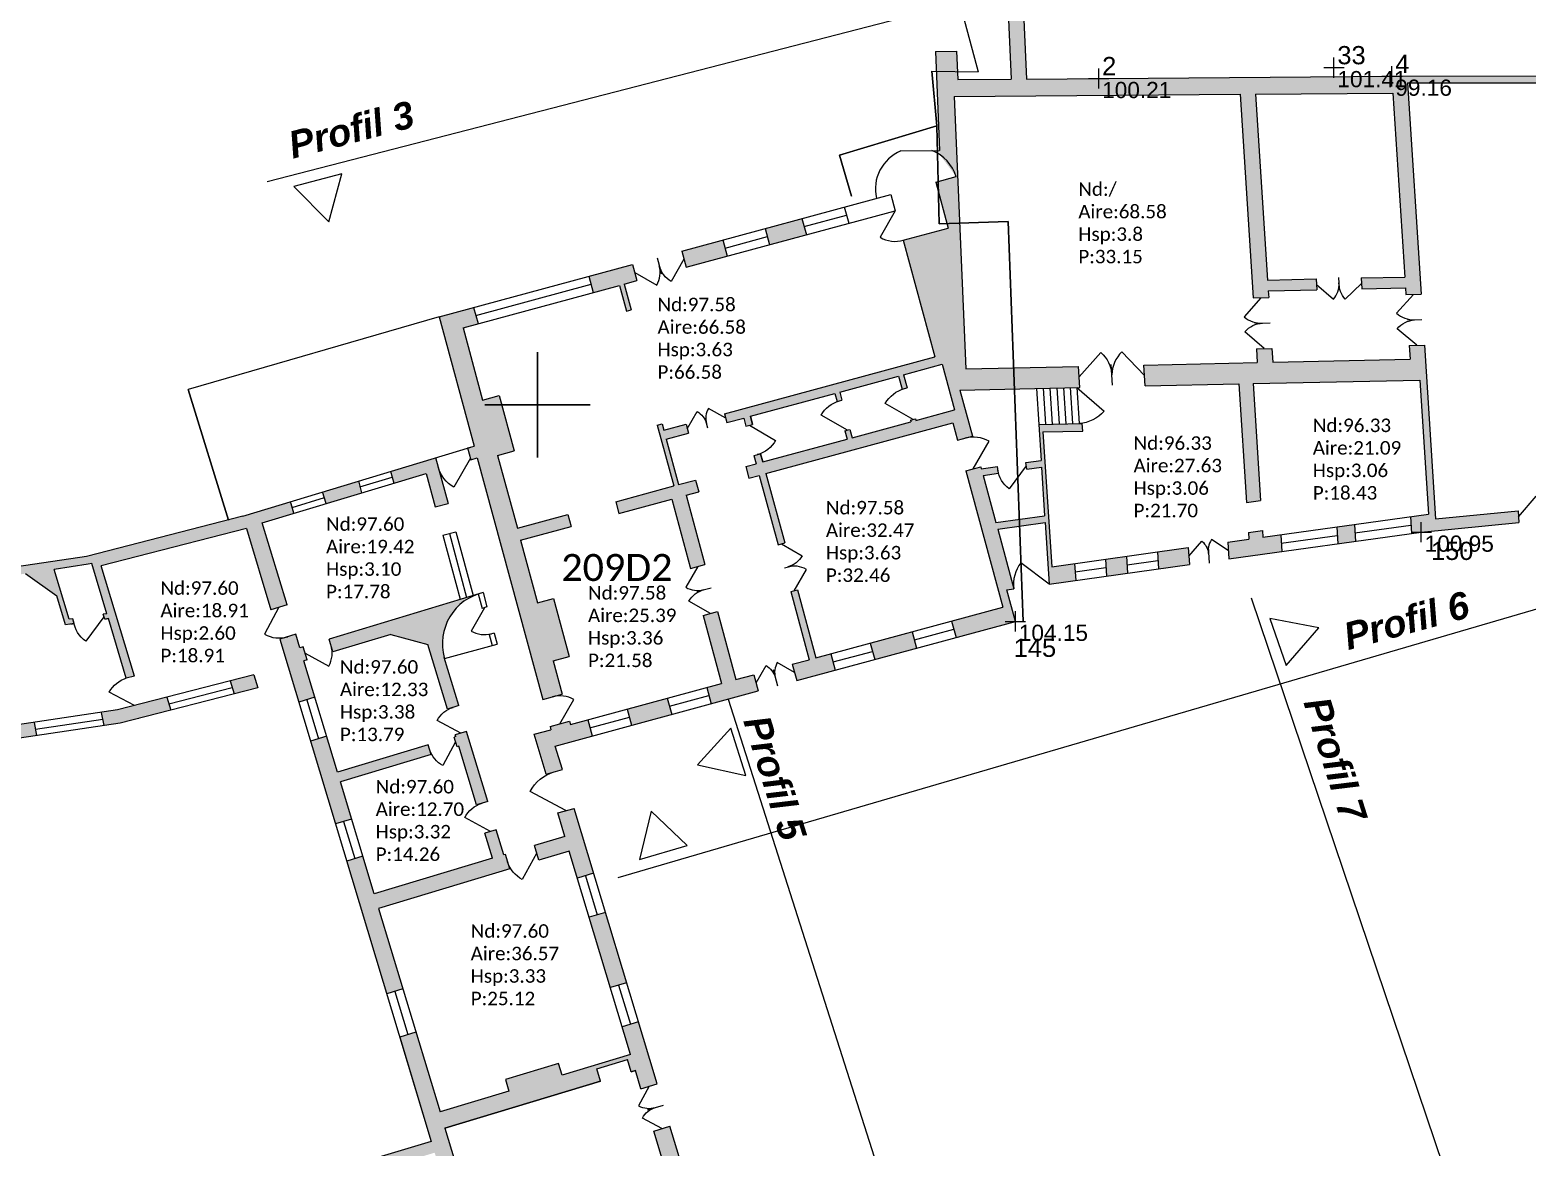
# Model space of a CAD drawing. Header units: metres. Extents: x 113120 to 240396, y 120329 to 242116.
# Drawn here: x 116984.96 to 117029.32, y 121040.5 to 121073.61 of the extents above; entities that cross this region are included whole.
import ezdxf
from ezdxf.enums import TextEntityAlignment as Align

# ---------------------------------------------------------------- set-up
doc = ezdxf.new("R2010")
doc.units = ezdxf.units.M
doc.header["$LTSCALE"] = 3
doc.header["$PDMODE"] = 2
doc.header["$PDSIZE"] = 0.3
doc.layers.get('0').update_dxf_attribs({"lineweight": 0})
for name, color, linetype, lineweight in [('Batiment', 4, 'Continuous', 0), ('Bpn_CaPa', 78, 'Continuous', 0), ('Bpt_CaNu', 7, 'Continuous', 0), ('Coupe profil', 10, 'Continuous', 0), ('Hachure batiment', 11, 'Continuous', 0), ('Légende', 255, 'Continuous', 0), ('TopoAlt', 30, 'Continuous', 0), ('TOPOJIS', 5, 'Continuous', 0), ('TopoMat', 5, 'Continuous', 0)]:
    doc.layers.add(name, color=color, linetype=linetype, lineweight=lineweight)
doc.layers.add('Carroyage(1)_Croix', color=7, linetype='Continuous')
doc.styles.add('Legend', font='')
doc.styles.get("Standard").update_dxf_attribs({"font": 'arial.ttf'})
doc.styles.get('Legend').set_extended_font_data('Calibri')

# ---------------------------------------------------------------- blocks, each defined once
blk = doc.blocks.new('TCPOINT')
at = {"color": 0}
blk.add_point((0, 0), dxfattribs=at)
at = {"layer": 'TopoAlt'}
blk.add_attdef('ALT', text='', height=0.3, dxfattribs=at).set_placement((0.1, -0.1), align=Align.TOP_LEFT)
at = {"layer": 'TopoMat'}
blk.add_attdef('MAT', (0.1, 0.1), '', height=0.3, dxfattribs=at)

msp = doc.modelspace()

# ---------------------------------------------------------------- hatches: boundary and pattern name
at = {"layer": 'Hachure batiment'}
h = msp.add_hatch(color=256, dxfattribs=at)
h.dxf.hatch_style = 1
h.paths.add_polyline_path([(117042.604, 121038.049), (117043.179, 121038.219), (117043.23, 121038.048), (117049.946, 121040.004), (117048.83, 121043.877), (117042.097, 121041.893), (117042.261, 121041.336), (117041.685, 121041.167), (117041, 121043.492), (117041.575, 121043.661), (117041.957, 121042.368), (117048.693, 121044.353), (117047.833, 121047.337), (117040.654, 121046.788), (117040.937, 121045.829), (117040.361, 121045.66), (117040.042, 121046.742), (117033.042, 121046.07), (117033.09, 121045.461), (117032.283, 121045.384), (117032.235, 121045.992), (117032.163, 121046.91), (117032.462, 121046.934), (117032.509, 121046.34), (117040.012, 121047.06), (117050.489, 121047.861), (117050.111, 121051.793), (117032.188, 121050.424), (117032.26, 121049.506), (117031.966, 121049.483), (117031.616, 121053.901), (117032.37, 121053.974), (117032.21, 121056.008), (117031.455, 121055.935), (117031.196, 121059.215), (117030.688, 121059.165), (117030.647, 121059.684), (117031.155, 121059.733), (117031.095, 121060.49), (117034.752, 121060.646), (117034.829, 121059.672), (117033.36, 121059.6), (117033.967, 121051.877), (117049.954, 121053.098), (117049.428, 121060.389), (117045.692, 121060.206), (117045.627, 121061.109), (117049.288, 121061.265), (117049.07, 121063.304), (117046.573, 121063.172), (117045.858, 121073.046), (117033.185, 121072.054), (117025.783, 121072.042), (117026.187, 121065.778), (117025.737, 121065.768), (117025.724, 121065.968), (117024.433, 121065.94), (117024.412, 121066.261), (117025.703, 121066.289), (117025.352, 121071.741), (117021.279, 121071.709), (117021.634, 121066.2), (117023.071, 121066.232), (117023.092, 121065.911), (117021.655, 121065.88), (117021.668, 121065.68), (117021.208, 121065.67), (117020.819, 121071.705), (117012.349, 121071.638), (117012.699, 121063.564), (117016.037, 121063.637), (117016.077, 121063.018), (117012.52, 121062.94), (117012.891, 121061.572), (117012.447, 121061.451), (117012.309, 121061.963), (117006.772, 121060.463), (117007.329, 121058.407), (117007.132, 121058.354), (117006.575, 121060.41), (117006.266, 121060.326), (117006.172, 121060.674), (117006.481, 121060.757), (117006.416, 121060.999), (117006.612, 121061.052), (117006.678, 121060.811), (117009.177, 121061.488), (117009.112, 121061.729), (117009.268, 121061.729), (117009.322, 121061.527), (117011.069, 121062), (117011.056, 121062.049), (117011.201, 121062.088), (117011.214, 121062.039), (117012.363, 121062.351), (117011.997, 121063.702), (117010.848, 121063.391), (117010.953, 121063.005), (117010.808, 121062.965), (117010.703, 121063.352), (117008.956, 121062.878), (117009.022, 121062.637), (117008.877, 121062.598), (117008.811, 121062.839), (117006.312, 121062.162), (117006.377, 121061.921), (117006.18, 121061.867), (117006.115, 121062.109), (117005.613, 121061.973), (117005.542, 121062.233), (117011.778, 121063.922), (117010.842, 121067.378), (117012.174, 121067.739), (117011.805, 121069.1), (117012.41, 121069.264), (117011.924, 121069.913), (117011.791, 121072.974), (117012.421, 121072.979), (117012.458, 121072.139), (117014.039, 121072.152), (117013.872, 121075.988), (117014.322, 121076.007), (117014.489, 121072.155), (117018.573, 121072.188), (117025.32, 121072.241), (117033.17, 121072.253), (117046.034, 121073.26), (117046.734, 121063.599), (117049.213, 121063.73), (117049.492, 121061.121), (117050.573, 121061.221), (117050.572, 121060.481), (117049.748, 121060.405), (117050.29, 121052.878), (117051.235, 121052.946), (117051.318, 121052.224), (117050.406, 121052.07), (117050.839, 121047.566), (117048.332, 121047.375), (117048.593, 121046.488), (117048.41, 121046.425), (117049.02, 121044.45), (117049.171, 121044.494), (117050.554, 121039.694), (117050.467, 121039.656), (117050.529, 121039.445), (117050.243, 121039.362), (117050.182, 121039.573), (117043.269, 121037.56), (117044.613, 121033.062), (117044.133, 121032.922)])
h = msp.add_hatch(color=256, dxfattribs=at)
h.dxf.hatch_style = 1
h.paths.add_polyline_path([(117007.838, 121068.025), (117006.747, 121067.729), (117006.878, 121067.247), (117007.969, 121067.542)])
h = msp.add_hatch(color=256, dxfattribs=at)
h.dxf.hatch_style = 1
h.paths.add_polyline_path([(117005.492, 121067.39), (117004.276, 121067.06), (117004.407, 121066.578), (117005.623, 121066.907)])
h = msp.add_hatch(color=256, dxfattribs=at)
h.dxf.hatch_style = 1
h.paths.add_polyline_path([(117002.819, 121066.665), (117001.525, 121066.315), (117001.656, 121065.832), (117002.428, 121066.041), (117002.635, 121065.279), (117002.78, 121065.318), (117002.573, 121066.081), (117002.95, 121066.183)])
h = msp.add_hatch(color=256, dxfattribs=at)
h.dxf.hatch_style = 1
h.paths.add_polyline_path([(116999.5, 121058.493), (117000.996, 121058.899), (117000.902, 121059.246), (116999.406, 121058.841), (116998.82, 121061.003), (116999.313, 121061.136), (116998.868, 121062.777), (116998.376, 121062.644), (116997.795, 121064.786), (116998.239, 121064.907), (116998.109, 121065.389), (116997.085, 121065.112), (116998.124, 121061.28), (116997.932, 121061.222), (116998.028, 121060.868), (116998.219, 121060.926), (117000.158, 121053.771), (117000.737, 121053.928), (117000.47, 121054.912), (117000.943, 121055.04), (117000.478, 121056.759), (117000.005, 121056.63)])
h = msp.add_hatch(color=256, dxfattribs=at)
h.dxf.hatch_style = 1
h.paths.add_polyline_path([(117017.968, 121063.679), (117021.331, 121063.752), (117021.305, 121064.162), (117021.765, 121064.172), (117021.791, 121063.762), (117025.86, 121063.851), (117025.834, 121064.26), (117026.284, 121064.26), (117026.616, 121059.12), (117029.058, 121059.358), (117029.085, 121059.009), (117026.19, 121058.727), (117025.9, 121058.686), (117025.883, 121059.189), (117026.402, 121059.261), (117026.146, 121063.237), (117021.206, 121063.129), (117021.429, 121059.668), (117021.012, 121059.61), (117020.786, 121063.12), (117018.008, 121063.06)])
h = msp.add_hatch(color=256, dxfattribs=at)
h.dxf.hatch_style = 1
h.paths.add_polyline_path([(117004.686, 121060.271), (117004.184, 121060.135), (117003.818, 121061.486), (117004.474, 121061.664), (117004.404, 121061.925), (117003.747, 121061.747), (117003.695, 121061.94), (117003.55, 121061.901), (117004.039, 121060.096), (117002.321, 121059.63), (117002.415, 121059.283), (117003.979, 121059.706), (117004.536, 121057.651), (117004.96, 121057.766), (117004.403, 121059.822), (117004.78, 121059.924)])
h = msp.add_hatch(color=256, dxfattribs=at)
h.dxf.hatch_style = 1
h.paths.add_polyline_path([(117012.404, 121055.607), (117014.164, 121056.084), (117013.912, 121057.014), (117014.118, 121057.043), (117013.638, 121058.815), (117015.042, 121059.013), (117015.16, 121057.188), (117015.95, 121057.299), (117015.918, 121057.799), (117015.238, 121057.704), (117014.98, 121061.696), (117016.16, 121061.721), (117016.146, 121061.949), (117014.855, 121061.921), (117014.923, 121060.855), (117014.471, 121060.791), (117014.499, 121060.593), (117014.936, 121060.655), (117015.029, 121059.213), (117013.585, 121059.009), (117013.206, 121060.41), (117013.658, 121060.474), (117013.63, 121060.672), (117013.153, 121060.605), (117013.137, 121060.664), (117012.693, 121060.544), (117013.788, 121056.5), (117012.273, 121056.089)])
h = msp.add_hatch(color=256, dxfattribs=at)
h.dxf.hatch_style = 1
h.paths.add_polyline_path([(116996.984, 121060.935), (116995.652, 121060.531), (116995.747, 121060.18), (116996.705, 121060.469), (116996.974, 121059.477), (116997.351, 121059.579)])
h = msp.add_hatch(color=256, dxfattribs=at)
h.dxf.hatch_style = 1
h.paths.add_polyline_path([(116994.789, 121059.892), (116994.694, 121060.241), (116993.638, 121059.921), (116993.742, 121059.576)])
h = msp.add_hatch(color=256, dxfattribs=at)
h.dxf.hatch_style = 1
h.paths.add_polyline_path([(116984.83, 121057.499), (116985.759, 121056.839), (116986.019, 121055.977), (116986.27, 121056.015, -0.020641), (116986.256, 121056.088), (116986.234, 121056.161), (116986.125, 121056.145), (116985.679, 121057.625), (116986.685, 121057.775), (116986.792, 121057.803), (116987.241, 121056.311), (116987.133, 121056.295), (116987.177, 121056.15), (116987.285, 121056.166), (116987.818, 121054.401), (116988.06, 121054.464), (116987.075, 121057.727), (116991.375, 121058.836), (116992.101, 121056.428), (116992.58, 121056.573), (116991.846, 121059.004), (116992.785, 121059.287), (116992.681, 121059.631), (116991.274, 121059.205), (116986.637, 121058.009), (116978.959, 121056.865), (116979.002, 121056.631), (116979.051, 121056.638), (116979.694, 121053.165), (116979.911, 121053.197), (116979.261, 121056.669)])
h = msp.add_hatch(color=256, dxfattribs=at)
h.dxf.hatch_style = 1
h.paths.add_polyline_path([(117020.456, 121058.432), (117021.082, 121058.519), (117021.069, 121058.719), (117021.486, 121058.777), (117021.499, 121058.577), (117022.024, 121058.651), (117022.056, 121058.15), (117020.489, 121057.932)])
h = msp.add_hatch(color=256, dxfattribs=at)
h.dxf.hatch_style = 1
h.paths.add_polyline_path([(117024.241, 121058.455), (117023.715, 121058.381), (117023.683, 121058.882), (117024.209, 121058.955)])
h = msp.add_hatch(color=256, dxfattribs=at)
h.dxf.hatch_style = 1
h.paths.add_polyline_path([(117018.403, 121057.641), (117018.371, 121058.141), (117019.284, 121058.268), (117019.317, 121057.768)])
h = msp.add_hatch(color=256, dxfattribs=at)
h.dxf.hatch_style = 1
h.paths.add_polyline_path([(117017.489, 121057.513), (117016.864, 121057.426), (117016.831, 121057.926), (117017.457, 121058.014)])
h = msp.add_hatch(color=256, dxfattribs=at)
h.dxf.hatch_style = 1
h.paths.add_polyline_path([(116998.095, 121056.836), (116998.092, 121056.846), (116993.825, 121055.559), (116993.941, 121055.176), (116995.655, 121055.693), (116996.757, 121055.399), (116997.334, 121053.484), (116997.669, 121053.585), (116997.239, 121055.012, -0.368051)])
h = msp.add_hatch(color=256, dxfattribs=at)
h.dxf.hatch_style = 1
h.paths.add_polyline_path([(117007.509, 121056.964), (117007.705, 121057.017), (117008.252, 121055), (117008.696, 121055.12), (117008.826, 121054.638), (117007.684, 121054.328), (117007.553, 121054.811), (117008.055, 121054.947)])
h = msp.add_hatch(color=256, dxfattribs=at)
h.dxf.hatch_style = 1
h.paths.add_polyline_path([(117006.414, 121054.502), (117005.883, 121054.358), (117005.337, 121056.376), (117004.912, 121056.261), (117005.459, 121054.243), (117005.015, 121054.123), (117005.145, 121053.641), (117006.545, 121054.02)])
h = msp.add_hatch(color=256, dxfattribs=at)
h.dxf.hatch_style = 1
h.paths.add_polyline_path([(116993.079, 121054.916), (116993.175, 121054.945), (116993.06, 121055.328), (116992.964, 121055.299), (116992.843, 121055.701), (116992.364, 121055.557), (116992.927, 121053.69), (116993.406, 121053.835)])
h = msp.add_hatch(color=256, dxfattribs=at)
h.dxf.hatch_style = 1
h.paths.add_polyline_path([(117009.994, 121054.954), (117009.864, 121055.437), (117011.105, 121055.773), (117011.236, 121055.29)])
h = msp.add_hatch(color=256, dxfattribs=at)
h.dxf.hatch_style = 1
h.paths.add_polyline_path([(116991.597, 121054.498), (116990.899, 121054.318), (116991.015, 121053.935), (116991.713, 121054.115)], flags=17)
h = msp.add_hatch(color=256, dxfattribs=at)
h.dxf.hatch_style = 1
h.paths.add_polyline_path([(116989.019, 121053.833), (116987.561, 121053.457), (116987.084, 121053.386), (116987.157, 121052.992), (116987.64, 121053.064), (116989.135, 121053.45)])
h = msp.add_hatch(color=256, dxfattribs=at)
h.dxf.hatch_style = 1
h.paths.add_polyline_path([(117003.847, 121053.807), (117002.66, 121053.485), (117002.79, 121053.003), (117003.978, 121053.324)])
h = msp.add_hatch(color=256, dxfattribs=at)
h.dxf.hatch_style = 1
h.paths.add_polyline_path([(116985.168, 121052.696), (116985.094, 121053.09), (116982.823, 121052.751), (116982.897, 121052.358)])
h = msp.add_hatch(color=256, dxfattribs=at)
h.dxf.hatch_style = 1
h.paths.add_polyline_path([(116997.9, 121052.819), (116997.565, 121052.718), (116997.58, 121052.67), (116997.532, 121052.656), (116997.618, 121052.369), (116997.666, 121052.383), (116998.192, 121050.641), (116998.527, 121050.742)])
h = msp.add_hatch(color=256, dxfattribs=at)
h.dxf.hatch_style = 1
h.paths.add_polyline_path([(117000.738, 121051.688), (117000.255, 121051.557), (116999.899, 121052.737), (117000.401, 121052.873), (117000.375, 121052.97), (117000.954, 121053.127), (117000.98, 121053.03), (117001.492, 121053.169), (117001.622, 121052.686), (117000.526, 121052.389)])
h = msp.add_hatch(color=256, dxfattribs=at)
h.dxf.hatch_style = 1
h.paths.add_polyline_path([(116996.852, 121052.138), (116996.766, 121052.425), (116994.076, 121051.613), (116993.755, 121052.676), (116993.276, 121052.532), (116994.016, 121050.081), (116994.494, 121050.225), (116994.162, 121051.326)])
h = msp.add_hatch(color=256, dxfattribs=at)
h.dxf.hatch_style = 1
h.paths.add_polyline_path([(117000.602, 121050.408), (117000.813, 121049.708), (116999.913, 121049.436), (117000.043, 121049.005), (117000.943, 121049.277), (117001.185, 121048.473), (117001.664, 121048.617), (117001.084, 121050.539)])
h = msp.add_hatch(color=256, dxfattribs=at)
h.dxf.hatch_style = 1
h.paths.add_polyline_path([(116999.181, 121048.746), (116999.051, 121049.176), (116999.003, 121049.162), (116998.778, 121049.909), (116998.443, 121049.808), (116998.668, 121049.061), (116995.164, 121048.004), (116994.826, 121049.124), (116994.348, 121048.98), (116995.534, 121045.045), (116996.013, 121045.189), (116995.294, 121047.573)])
h = msp.add_hatch(color=256, dxfattribs=at)
h.dxf.hatch_style = 1
h.paths.add_polyline_path([(117002.013, 121047.459), (117002.643, 121045.371), (117002.164, 121045.227), (117001.535, 121047.314)])
h = msp.add_hatch(color=256, dxfattribs=at)
h.dxf.hatch_style = 1
h.paths.add_polyline_path([(116996.955, 121040.335), (116999.388, 121032.27), (116994.741, 121030.877), (116994.64, 121031.212), (116994.305, 121031.112), (116994.507, 121030.442), (116999.489, 121031.935), (117002.387, 121022.326), (117002.866, 121022.47), (117000.131, 121031.537), (117005.78, 121033.24), (117006.028, 121032.417), (117006.507, 121032.561), (117003.925, 121041.121), (117003.446, 121040.976), (117005.635, 121033.719), (116999.987, 121032.015), (116997.258, 121041.063), (117001.872, 121042.455), (117001.763, 121042.819), (117002.672, 121043.093), (117002.782, 121042.729), (117002.906, 121042.767), (117003.068, 121042.23), (117003.547, 121042.375), (117002.992, 121044.213), (117002.514, 121044.069), (117002.762, 121043.245), (117000.732, 121042.633), (117000.628, 121042.978), (116999.049, 121042.501), (116999.153, 121042.157), (116997.113, 121041.542), (116996.4, 121043.906), (116995.921, 121043.762), (116996.854, 121040.67), (116991.872, 121039.177), (116992.057, 121038.564), (116992.392, 121038.664), (116992.308, 121038.942)])

# ---------------------------------------------------------------- linework, layer by layer
at = {"layer": 'Batiment'}
for p, q in [((117013.872, 121075.988, -170.5), (117014.039, 121072.152, -17.52)), ((117014.322, 121076.007, -170.5), (117014.489, 121072.155, -16.886)), ((117011.791, 121072.974), (117012.421, 121072.979)), ((117011.791, 121072.974, -54.122), (117011.918, 121070.036, 63.003)), ((117012.421, 121072.979, -53.234), (117012.458, 121072.139, -19.748)), ((117012.458, 121072.139), (117014.039, 121072.152)), ((117014.489, 121072.155), (117025.32, 121072.241)), ((117025.32, 121072.241), (117033.17, 121072.253)), ((117025.783, 121072.042), (117033.17, 121072.053)), ((117025.783, 121072.042, 1.705), (117026.187, 121065.778, 48.491)), ((117012.349, 121071.638), (117020.819, 121071.705)), ((117012.349, 121071.638), (117012.699, 121063.564, 321.946)), ((117020.819, 121071.705, 1.829), (117021.208, 121065.67, 46.91)), ((117021.279, 121071.709), (117025.352, 121071.741)), ((117021.279, 121071.709, 2.022), (117021.634, 121066.2, 43.168)), ((117025.352, 121071.741, 3.733), (117025.703, 121066.289, 44.459)), ((117010.771, 121070.027), (117011.918, 121070.036)), ((117011.805, 121069.1), (117012.41, 121069.264)), ((117011.805, 121069.1), (117012.174, 121067.739)), ((117004.276, 121067.06), (117010.473, 121068.739)), ((117009.093, 121068.365), (117009.223, 121067.882)), ((117010.473, 121068.739), (117010.604, 121068.256)), ((117004.407, 121066.578), (117010.604, 121068.256)), ((117007.838, 121068.025), (117007.969, 121067.542)), ((117007.903, 121067.784), (117009.158, 121068.124)), ((117005.558, 121067.148), (117006.813, 121067.488)), ((117006.747, 121067.729), (117006.878, 121067.247)), ((117010.842, 121067.378), (117012.174, 121067.739)), ((117004.276, 121067.06), (117004.407, 121066.578)), ((117005.492, 121067.39), (117005.623, 121066.907)), ((117010.842, 121067.378), (117011.778, 121063.922)), ((116997.085, 121065.112), (117002.819, 121066.665)), ((117002.819, 121066.665), (117002.95, 121066.183)), ((117003.543, 121066.862), (117003.674, 121066.379)), ((117001.525, 121066.315), (117001.656, 121065.832)), ((117002.573, 121066.081), (117002.95, 121066.183)), ((117021.634, 121066.2, 102.035), (117023.071, 121066.232, 101.689)), ((117023.071, 121066.232, 43.624), (117023.092, 121065.911, 46.02)), ((117023.741, 121066.275, 43.624), (117023.761, 121065.954, 46.02)), ((117024.412, 121066.261, 101.365), (117025.703, 121066.289, 101.054)), ((117024.412, 121066.261, 44.05), (117024.433, 121065.94, 46.446)), ((116997.795, 121064.786), (117002.428, 121066.041)), ((116998.174, 121065.148), (117001.591, 121066.074)), ((117002.428, 121066.041), (117002.635, 121065.279)), ((117002.573, 121066.081), (117002.78, 121065.318)), ((117021.208, 121065.67, 102.141), (117021.668, 121065.68, 102.03)), ((117021.655, 121065.88, 102.032), (117023.092, 121065.911, 101.685)), ((117021.655, 121065.88, 45.564), (117021.668, 121065.68, 47.056)), ((117024.433, 121065.94, 101.362), (117025.724, 121065.968, 101.051)), ((117025.724, 121065.968, 46.856), (117025.737, 121065.768, 48.348)), ((117025.737, 121065.768, 101.049), (117026.187, 121065.778, 100.94)), ((116998.109, 121065.389), (116998.239, 121064.907)), ((117002.635, 121065.279), (117002.78, 121065.318)), ((116997.085, 121065.112), (116998.124, 121061.28)), ((116997.795, 121064.786), (116998.376, 121062.644)), ((117021.256, 121064.92, 102.133), (117021.716, 121064.93, 102.022)), ((117025.785, 121065.019, 101.041), (117026.203, 121065.028, 100.94)), ((117005.542, 121062.233), (117011.778, 121063.922)), ((117021.305, 121064.162, 102.125), (117021.765, 121064.172, 102.014)), ((117021.305, 121064.162, 58.176), (117021.331, 121063.752, 61.235)), ((117021.765, 121064.172, 58.322), (117021.791, 121063.762, 61.381)), ((117025.834, 121064.26, 101.033), (117026.284, 121064.27, 100.925)), ((117025.834, 121064.26, 59.613), (117025.86, 121063.851, 62.672)), ((117026.284, 121064.27, 59.756), (117026.616, 121059.12, 98.225)), ((117010.848, 121063.391), (117011.997, 121063.702)), ((117011.997, 121063.702), (117012.363, 121062.351)), ((117012.699, 121063.564, 104.202), (117016.037, 121063.637, 103.398)), ((117016.077, 121063.018, 105.076), (117016.037, 121063.637, 106.059)), ((117017.04, 121063.08, 105.076), (117017, 121063.699, 106.059)), ((117017.968, 121063.679, 102.932), (117021.331, 121063.752, 102.121)), ((117018.008, 121063.06, 104.946), (117017.968, 121063.679, 105.929)), ((117021.791, 121063.762, 102.01), (117025.86, 121063.851, 101.029)), ((117008.956, 121062.878), (117010.703, 121063.352)), ((117010.703, 121063.352), (117010.808, 121062.965)), ((117010.848, 121063.391), (117010.953, 121063.005)), ((117012.52, 121062.94, 104.249), (117016.077, 121063.018, 103.391)), ((117015.786, 121063.011, 96.026), (117015.855, 121061.943, 104.009)), ((117015.987, 121063.016, 96.09), (117016.055, 121061.947, 104.073)), ((117018.008, 121063.06, 102.926), (117020.786, 121063.12, 102.256)), ((117020.786, 121063.12, 65.675), (117021.012, 121059.61, 91.894)), ((117021.206, 121063.129, 102.155), (117026.146, 121063.237, 100.964)), ((117021.206, 121063.129, 65.808), (117021.429, 121059.668, 91.661)), ((117026.146, 121063.237, 67.376), (117026.402, 121059.261, 97.072)), ((116998.376, 121062.644), (116998.868, 121062.777)), ((116998.868, 121062.777), (116999.313, 121061.136)), ((117006.312, 121062.162), (117008.811, 121062.839)), ((117008.811, 121062.839), (117008.877, 121062.598)), ((117008.877, 121062.598), (117009.022, 121062.637)), ((117008.956, 121062.878), (117009.022, 121062.637)), ((117010.808, 121062.965), (117010.953, 121063.005)), ((117012.52, 121062.94), (117012.891, 121061.572)), ((117014.786, 121062.99, 95.709), (117014.855, 121061.921, 103.692)), ((117014.986, 121062.994, 95.772), (117015.055, 121061.925, 103.755)), ((117015.186, 121062.998, 95.836), (117015.255, 121061.93, 103.819)), ((117015.386, 121063.003, 95.899), (117015.455, 121061.934, 103.882)), ((117015.586, 121063.007, 95.963), (117015.655, 121061.938, 103.946)), ((117005.542, 121062.233), (117005.613, 121061.973)), ((117006.312, 121062.162), (117006.377, 121061.921)), ((117006.377, 121061.921), (117006.312, 121062.162)), ((117011.214, 121062.039), (117012.363, 121062.351)), ((117003.55, 121061.901), (117003.695, 121061.94)), ((117003.55, 121061.901), (117004.039, 121060.096)), ((117003.695, 121061.94), (117003.747, 121061.747)), ((117003.747, 121061.747), (117004.404, 121061.925)), ((117004.404, 121061.925), (117004.474, 121061.664)), ((117004.973, 121062.079), (117005.044, 121061.818)), ((117005.613, 121061.973), (117006.115, 121062.109)), ((117006.115, 121062.109), (117006.18, 121061.867)), ((117006.18, 121061.867), (117006.377, 121061.921)), ((117006.772, 121060.463), (117012.309, 121061.963)), ((117009.112, 121061.729), (117009.257, 121061.768)), ((117009.112, 121061.729), (117009.177, 121061.488)), ((117009.257, 121061.768), (117009.322, 121061.527)), ((117009.322, 121061.527), (117011.069, 121062)), ((117011.056, 121062.049), (117011.201, 121062.088)), ((117011.056, 121062.049), (117011.069, 121062)), ((117011.201, 121062.088), (117011.214, 121062.039)), ((117012.309, 121061.963), (117012.447, 121061.451)), ((117014.855, 121061.921, 103.692), (117016.146, 121061.949, 103.38)), ((117014.855, 121061.921, 101.195), (117014.923, 121060.855, 109.157)), ((117014.98, 121061.696, 103.304), (117016.16, 121061.721, 103.019)), ((117014.98, 121061.696, 73.488), (117015.238, 121057.704, 103.304)), ((117016.16, 121061.721, 103.019), (117016.146, 121061.949, 103.38)), ((116991.274, 121059.205), (116998.028, 121061.251)), ((116997.932, 121061.222), (116998.124, 121061.28)), ((117003.818, 121061.486), (117004.474, 121061.664)), ((117003.818, 121061.486), (117004.184, 121060.135)), ((117006.678, 121060.811), (117009.177, 121061.488)), ((117012.447, 121061.451), (117012.891, 121061.572)), ((116996.984, 121060.936), (116997.351, 121059.579)), ((116997.932, 121061.222), (116998.028, 121060.868)), ((116998.028, 121060.868), (116998.219, 121060.926)), ((116998.219, 121060.926), (117000.158, 121053.771)), ((116998.82, 121061.003), (116999.313, 121061.136)), ((116998.82, 121061.003), (116999.406, 121058.841)), ((117006.416, 121060.999), (117006.612, 121061.052)), ((117006.416, 121060.999), (117006.481, 121060.757)), ((117006.678, 121060.811), (117006.612, 121061.052)), ((117006.612, 121061.052), (117006.678, 121060.811)), ((117014.471, 121060.791, 107.904), (117014.923, 121060.855, 109.157)), ((116991.846, 121059.004), (116996.705, 121060.469)), ((116994.741, 121060.069), (116995.699, 121060.359)), ((116995.65, 121060.538), (116995.747, 121060.18)), ((116996.705, 121060.469), (116996.974, 121059.477)), ((116997.08, 121060.582), (116997.083, 121060.583)), ((117006.172, 121060.674), (117006.481, 121060.757)), ((117006.172, 121060.674), (117006.266, 121060.326)), ((117006.266, 121060.326), (117006.575, 121060.41)), ((117006.575, 121060.41), (117007.132, 121058.354)), ((117006.772, 121060.463), (117007.329, 121058.407)), ((117012.693, 121060.544), (117013.137, 121060.664)), ((117012.693, 121060.544), (117013.788, 121056.5)), ((117013.137, 121060.664), (117013.153, 121060.605)), ((117013.153, 121060.605, 104.249), (117013.63, 121060.672, 105.57)), ((117013.206, 121060.41, 104.317), (117013.658, 121060.474, 105.57)), ((117013.206, 121060.41), (117013.585, 121059.009)), ((117013.658, 121060.474, 106.737), (117013.63, 121060.672, 106.737)), ((117014.499, 121060.593, 106.737), (117014.471, 121060.791, 106.737)), ((117014.499, 121060.593, 107.904), (117014.936, 121060.655, 109.115)), ((117014.936, 121060.655, 110.652), (117015.029, 121059.213, 121.417)), ((116993.742, 121059.576), (116993.636, 121059.927)), ((116994.693, 121060.246), (116994.789, 121059.892)), ((117002.321, 121059.63), (117004.039, 121060.096)), ((117004.184, 121060.135), (117004.686, 121060.271)), ((117004.403, 121059.822), (117004.78, 121059.924)), ((117004.686, 121060.271), (117004.78, 121059.924)), ((116992.785, 121059.287), (116992.679, 121059.638)), ((116992.732, 121059.462), (116993.689, 121059.751)), ((116996.974, 121059.477), (116997.351, 121059.579)), ((117002.321, 121059.63), (117002.415, 121059.283)), ((117002.415, 121059.283), (117003.979, 121059.706)), ((117003.979, 121059.706), (117004.536, 121057.651)), ((117004.403, 121059.822), (117004.96, 121057.766)), ((116999.406, 121058.841), (117000.902, 121059.246)), ((117000.902, 121059.246), (117000.996, 121058.899)), ((117013.585, 121059.009, 104.81), (117015.029, 121059.213, 108.814)), ((117025.868, 121059.187, -2.145), (117025.9, 121058.686, 1.592)), ((117029.058, 121059.358), (117029.085, 121059.009)), ((116991.375, 121058.836), (116992.101, 121056.428)), ((116992.58, 121056.573), (116991.846, 121059.004)), ((116997.201, 121058.637), (116997.579, 121058.739)), ((116997.201, 121058.637), (116997.714, 121056.744)), ((116997.39, 121058.688), (116997.903, 121056.795)), ((116997.579, 121058.739), (116998.092, 121056.846)), ((116999.5, 121058.493), (117000.996, 121058.899)), ((117013.638, 121058.815, 104.879), (117015.042, 121059.013, 108.772)), ((117013.638, 121058.815), (117014.118, 121057.043)), ((117015.042, 121059.013, 122.912), (117015.16, 121057.188, 136.544)), ((117021.069, 121058.719, 98.547), (117021.082, 121058.519, 100.041)), ((117021.486, 121058.777, 98.314), (117021.499, 121058.577, 99.809)), ((117022.024, 121058.651), (117022.056, 121058.15, 3.737)), ((117022.04, 121058.4, 1.869), (117023.699, 121058.632, 0.943)), ((117023.683, 121058.882, -0.926), (117023.715, 121058.381, 2.812)), ((117024.209, 121058.955, -1.22), (117024.241, 121058.455, 2.518)), ((117024.225, 121058.705, 0.649), (117025.884, 121058.936, -0.277)), ((116999.5, 121058.493), (117000.005, 121056.63)), ((117007.132, 121058.354), (117007.329, 121058.407)), ((117018.371, 121058.141, 101.555), (117018.403, 121057.641, 105.292)), ((117019.284, 121058.268, 101.045), (117019.317, 121057.768, 104.782)), ((117019.873, 121058.306, 101.045), (117019.905, 121057.806, 104.782)), ((117020.456, 121058.432, 100.391), (117020.489, 121057.932, 104.128)), ((116987.241, 121056.311), (116986.792, 121057.803)), ((116988.06, 121054.464), (116987.075, 121057.727)), ((117004.536, 121057.651), (117004.96, 121057.766)), ((117007.318, 121057.669), (117007.514, 121057.722)), ((117015.918, 121057.799, 102.924), (117015.95, 121057.299, 106.661)), ((117016.831, 121057.926, 102.414), (117016.864, 121057.426, 106.151)), ((117017.457, 121058.014, 102.065), (117017.489, 121057.513, 105.802)), ((117017.473, 121057.763, 103.934), (117018.387, 121057.891, 103.424)), ((116984.83, 121057.499), (116985.759, 121056.839)), ((116986.125, 121056.145), (116985.679, 121057.625)), ((117015.934, 121057.549, 104.793), (117016.847, 121057.676, 104.283)), ((116986.019, 121055.977), (116985.759, 121056.839)), ((116998.389, 121056.936), (116993.825, 121055.559)), ((116998.244, 121056.896), (116998.36, 121056.467)), ((116998.389, 121056.936), (116998.504, 121056.511)), ((117004.721, 121056.965), (117005.146, 121057.08)), ((117007.509, 121056.964), (117007.705, 121057.017)), ((117007.509, 121056.964), (117008.055, 121054.947)), ((117007.705, 121057.017), (117008.252, 121055)), ((117014.164, 121056.084), (117013.912, 121057.014)), ((116992.58, 121056.573), (116992.101, 121056.428)), ((116998.504, 121056.511), (116998.36, 121056.467)), ((117000.005, 121056.63), (117000.478, 121056.759)), ((117000.478, 121056.759), (117000.943, 121055.04)), ((117004.912, 121056.261), (117005.337, 121056.376)), ((117005.337, 121056.376), (117005.883, 121054.358)), ((117008.252, 121055), (117013.788, 121056.5)), ((116986.277, 121056.016), (116986.019, 121055.977)), ((116986.234, 121056.161), (116986.125, 121056.145)), ((116986.169, 121056), (116986.277, 121056.016)), ((116986.277, 121056.016), (116986.234, 121056.161)), ((116987.241, 121056.311), (116987.133, 121056.295)), ((116987.177, 121056.15), (116987.133, 121056.295)), ((116987.285, 121056.166), (116987.177, 121056.15)), ((116987.177, 121056.15), (116987.285, 121056.166)), ((116987.818, 121054.401), (116987.285, 121056.166)), ((117004.912, 121056.261), (117005.459, 121054.243)), ((117012.273, 121056.089), (117012.404, 121055.607)), ((116992.843, 121055.701), (116992.364, 121055.557)), ((116992.364, 121055.557), (116996.854, 121040.67)), ((116992.964, 121055.299), (116992.843, 121055.701)), ((116993.941, 121055.176), (116993.825, 121055.559)), ((116995.655, 121055.693), (116993.941, 121055.176)), ((116995.655, 121055.693), (116996.757, 121055.399)), ((116998.713, 121055.738), (116998.569, 121055.695)), ((116998.569, 121055.695), (116998.659, 121055.364)), ((116998.713, 121055.738), (116998.804, 121055.404)), ((117011.105, 121055.773), (117011.236, 121055.29)), ((117011.171, 121055.532), (117012.338, 121055.848)), ((116993.06, 121055.328), (116992.964, 121055.299)), ((116993.175, 121054.945), (116993.06, 121055.328)), ((116997.334, 121053.484), (116996.757, 121055.399)), ((116997.248, 121054.982), (116998.804, 121055.404)), ((117000.47, 121054.912), (117000.943, 121055.04)), ((117008.696, 121055.12), (117008.826, 121054.638)), ((117008.761, 121054.879), (117009.929, 121055.195)), ((117009.864, 121055.437), (117009.994, 121054.954)), ((116993.175, 121054.945), (116993.079, 121054.916)), ((116994.076, 121051.613), (116993.079, 121054.916)), ((116997.669, 121053.585), (116997.239, 121055.012)), ((117000.47, 121054.912), (117000.737, 121053.928)), ((117006.984, 121054.657), (117007.114, 121054.174)), ((117007.553, 121054.811), (117008.055, 121054.947)), ((117007.553, 121054.811), (117007.684, 121054.328)), ((116991.597, 121054.498), (116987.561, 121053.457)), ((116988.06, 121054.464), (116987.818, 121054.401)), ((116990.899, 121054.318), (116991.015, 121053.935)), ((116991.597, 121054.498), (116991.713, 121054.115)), ((117000.98, 121053.03), (117005.459, 121054.243)), ((117005.883, 121054.358), (117006.414, 121054.502)), ((117006.414, 121054.502), (117006.545, 121054.02)), ((116989.019, 121053.833), (116989.135, 121053.45)), ((116989.077, 121053.642), (116990.957, 121054.127)), ((116993.406, 121053.835), (116992.927, 121053.69)), ((116993.166, 121053.762), (116993.516, 121052.604)), ((117000.158, 121053.771), (117000.737, 121053.928)), ((117003.847, 121053.807), (117003.978, 121053.324)), ((117003.912, 121053.565), (117005.08, 121053.882)), ((117005.015, 121054.123), (117005.145, 121053.641)), ((116987.561, 121053.457), (116979.803, 121052.301)), ((116987.157, 121052.992), (116987.084, 121053.386)), ((116997.669, 121053.585), (116997.334, 121053.484)), ((117002.66, 121053.485), (117002.79, 121053.003)), ((116985.168, 121052.696), (116985.094, 121053.09)), ((116985.131, 121052.893), (116987.12, 121053.189)), ((116988.182, 121053.194), (116988.179, 121053.203)), ((116997.9, 121052.819), (116997.565, 121052.718)), ((116998.527, 121050.742), (116997.9, 121052.819)), ((116999.899, 121052.737), (117000.401, 121052.873)), ((117000.375, 121052.97), (117000.954, 121053.127)), ((117000.375, 121052.97), (117000.401, 121052.873)), ((117000.954, 121053.127), (117000.98, 121053.03)), ((117001.492, 121053.169), (117001.622, 121052.686)), ((117001.557, 121052.927), (117002.725, 121053.244)), ((116993.755, 121052.676), (116993.276, 121052.532)), ((116996.766, 121052.425), (116994.076, 121051.613)), ((116996.852, 121052.138), (116996.766, 121052.425)), ((116997.58, 121052.67), (116997.532, 121052.656)), ((116997.618, 121052.369), (116997.532, 121052.656)), ((116997.58, 121052.67), (116997.565, 121052.718)), ((116997.666, 121052.383), (116997.618, 121052.369)), ((116998.192, 121050.641), (116997.666, 121052.383)), ((117000.255, 121051.557), (116999.899, 121052.737)), ((117000.738, 121051.688), (117000.526, 121052.389)), ((116996.852, 121052.138), (116994.162, 121051.326)), ((116995.164, 121048.004), (116994.162, 121051.326)), ((116998.527, 121050.742), (116998.192, 121050.641)), ((116994.494, 121050.225), (116994.016, 121050.081)), ((116994.255, 121050.153), (116994.587, 121049.052)), ((117000.813, 121049.708), (117000.602, 121050.408)), ((117003.547, 121042.375), (117001.084, 121050.539)), ((116998.778, 121049.909), (116998.443, 121049.808)), ((116998.668, 121049.061), (116998.443, 121049.808)), ((116999.003, 121049.162), (116998.778, 121049.909)), ((117000.813, 121049.708), (116999.913, 121049.436)), ((117000.043, 121049.005), (116999.913, 121049.436)), ((117000.943, 121049.277), (117000.043, 121049.005)), ((117002.762, 121043.245), (117000.943, 121049.277)), ((116994.826, 121049.124), (116994.348, 121048.98)), ((116998.668, 121049.061), (116995.164, 121048.004)), ((116999.051, 121049.176), (116999.003, 121049.162)), ((116999.181, 121048.746), (116999.051, 121049.176)), ((116999.181, 121048.746), (116995.294, 121047.573)), ((117001.664, 121048.617), (117001.185, 121048.473)), ((117001.425, 121048.545), (117001.774, 121047.386)), ((116995.294, 121047.573), (116997.113, 121041.542)), ((117002.013, 121047.459), (117001.535, 121047.314)), ((117002.643, 121045.371), (117002.164, 121045.227)), ((117002.404, 121045.299), (117002.753, 121044.141)), ((116996.013, 121045.189), (116995.534, 121045.045)), ((116995.774, 121045.117), (116996.161, 121043.834)), ((117002.992, 121044.213), (117002.514, 121044.069)), ((116996.4, 121043.906), (116995.921, 121043.762)), ((116995.921, 121043.762), (116996.854, 121040.67)), ((117002.762, 121043.245), (117000.732, 121042.633)), ((117001.763, 121042.819), (117002.672, 121043.093)), ((117002.782, 121042.729), (117002.672, 121043.093)), ((117000.628, 121042.978), (116999.049, 121042.501)), ((117000.732, 121042.633), (117000.628, 121042.978)), ((117001.872, 121042.455), (117001.763, 121042.819)), ((117002.906, 121042.767), (117002.782, 121042.729)), ((117002.782, 121042.729), (117002.906, 121042.767)), ((117003.068, 121042.23), (117002.906, 121042.767)), ((116997.258, 121041.063), (117001.872, 121042.455)), ((117001.872, 121042.455), (116997.258, 121041.063)), ((116999.049, 121042.501), (116999.153, 121042.157)), ((116999.153, 121042.157), (116997.113, 121041.542)), ((116997.258, 121041.063), (116999.987, 121032.015)), ((117005.635, 121033.719), (117003.446, 121040.976)), ((117009.01, 121024.261), (117003.925, 121041.121)), ((116996.854, 121040.67), (116991.872, 121039.177))]:
    msp.add_line(p, q, dxfattribs=at)
at = {"layer": 'Batiment', "elevation": -54.122, "flags": 128}
msp.add_lwpolyline([(117011.791, 121072.974), (117011.918, 121070.036)], dxfattribs=at)
at = {"layer": 'Batiment', "flags": 128}
for points in [[(117010.604, 121068.256), (117010.151, 121067.467, 0.198912), (117010.842, 121067.378)], [(117002.884, 121066.424), (117003.535, 121066.051, 0.198912), (117003.609, 121066.62)], [(117004.342, 121066.819), (117003.964, 121066.16, -0.198912), (117003.609, 121066.62)], [(117021.438, 121065.675), (117020.942, 121065.111, 0.198912), (117021.486, 121064.925)], [(117023.082, 121066.071), (117023.585, 121065.629, 0.198912), (117023.751, 121066.114)], [(117024.423, 121066.101), (117023.938, 121065.635, -0.198912), (117023.751, 121066.114)], [(117025.962, 121065.773), (117025.454, 121065.22, 0.198912), (117025.994, 121065.023)], [(117021.535, 121064.167), (117020.964, 121064.669, -0.198912), (117021.486, 121064.925)], [(117026.059, 121064.265), (117025.477, 121064.755, -0.198912), (117025.994, 121065.023)], [(117016.057, 121063.327), (117016.694, 121064.052, -0.198912), (117017.02, 121063.389)], [(117017.988, 121063.369), (117017.318, 121064.068, 0.198912), (117017.02, 121063.389)], [(117015.987, 121063.016), (117016.791, 121062.309, -0.198912), (117016.055, 121061.947)], [(117009.185, 121061.749), (117008.404, 121062.197, -0.198912), (117008.949, 121062.617)], [(117011.129, 121062.068), (117010.305, 121062.541, -0.198912), (117010.88, 121062.985)], [(117004.439, 121061.794), (117004.732, 121062.306, -0.198912), (117005.008, 121061.949)], [(117005.578, 121062.103), (117005.066, 121062.397, 0.198912), (117005.008, 121061.949)], [(117006.279, 121061.894), (117007.059, 121061.446, -0.198912), (117006.514, 121061.025)], [(117012.915, 121060.604), (117013.383, 121061.42, 0.198912), (117012.669, 121061.512)], [(116998.014, 121060.919), (116997.522, 121060.06, -0.198912), (116997.059, 121060.66)], [(117014.485, 121060.692), (117013.974, 121060.013, -0.198912), (117013.644, 121060.573)], [(117029.071, 121059.184), (117029.594, 121059.796, -0.198912), (117029.874, 121059.247)], [(117007.23, 121058.381), (117007.846, 121058.027, -0.198912), (117007.416, 121057.695)], [(117019.301, 121058.018), (117019.69, 121058.461, -0.198912), (117019.889, 121058.056)], [(117020.472, 121058.182), (117019.971, 121058.505, 0.198912), (117019.889, 121058.056)], [(117004.748, 121057.708), (117004.395, 121057.092, 0.198912), (117004.934, 121057.023)], [(117007.607, 121056.991), (117007.97, 121057.624, 0.198912), (117007.416, 121057.695)], [(117015.16, 121057.188), (117014.32, 121057.822, 0.198912), (117014.118, 121057.043)], [(117005.125, 121056.318), (117004.491, 121056.681, -0.198912), (117004.934, 121057.023)], [(116992.34, 121056.501), (116991.91, 121055.699, 0.198912), (116992.603, 121055.629)], [(116998.432, 121056.489), (116998.034, 121055.795, 0.198912), (116998.641, 121055.717)], [(116987.155, 121056.222), (116986.614, 121055.492, -0.198912), (116986.256, 121056.088)], [(116993.117, 121055.137), (116993.822, 121054.759, 0.198912), (116993.883, 121055.368)], [(117006.48, 121054.261), (117006.773, 121054.773, -0.198912), (117007.049, 121054.415)], [(117007.619, 121054.569), (117007.107, 121054.863, 0.198912), (117007.049, 121054.415)], [(116988.063, 121053.587), (116987.314, 121053.989, -0.198912), (116987.818, 121054.401)], [(117000.664, 121053.048), (117001.077, 121053.768, 0.198912), (117000.447, 121053.849)], [(116997.733, 121052.769), (116997.028, 121053.147, -0.198912), (116997.502, 121053.535)], [(116997.575, 121052.512), (116997.197, 121051.807, -0.198912), (116996.809, 121052.281)], [(117000.843, 121050.473), (116999.785, 121051.041, -0.198912), (117000.496, 121051.623)], [(116998.611, 121049.858), (116997.844, 121050.27, -0.198912), (116998.359, 121050.691)], [(116999.978, 121049.221), (116999.552, 121048.428, -0.198912), (116999.116, 121048.961)], [(117003.307, 121042.303), (117002.998, 121041.725, 0.198912), (117003.497, 121041.676)], [(117003.686, 121041.048), (117003.109, 121041.358, -0.198912), (117003.497, 121041.676)]]:
    msp.add_lwpolyline(points, format="xyb", dxfattribs=at)
for points in [[(117021.012, 121059.61), (117021.429, 121059.668)], [(116991.274, 121059.205), (116986.637, 121058.009), (116978.959, 121056.865)], [(117021.499, 121058.577), (117026.402, 121059.261)], [(117026.616, 121059.12), (117029.058, 121059.358)], [(116991.375, 121058.836), (116987.075, 121057.727)], [(117020.489, 121057.932), (117026.19, 121058.727)], [(117021.069, 121058.719), (117021.486, 121058.777)], [(117026.19, 121058.727), (117029.085, 121059.009)], [(117015.238, 121057.704), (117019.284, 121058.268)], [(117020.456, 121058.432), (117021.082, 121058.519)], [(116986.792, 121057.803), (116986.685, 121057.775), (116985.679, 121057.625)], [(117015.16, 121057.188), (117019.317, 121057.768)], [(117013.912, 121057.014), (117014.118, 121057.043)], [(117007.684, 121054.328), (117014.164, 121056.084)], [(116991.713, 121054.115), (116987.64, 121053.064), (116979.875, 121051.908)], [(117000.526, 121052.389), (117006.545, 121054.02)], [(117000.255, 121051.557), (117000.738, 121051.688)], [(117000.602, 121050.408), (117001.084, 121050.539)], [(117003.068, 121042.23), (117003.547, 121042.375)], [(117003.257, 121041.603), (117003.736, 121041.748)], [(117003.446, 121040.976), (117003.925, 121041.121)]]:
    msp.add_lwpolyline(points, dxfattribs=at)
at = {"layer": 'Batiment'}
for centre, radius, start, end in [((117011.24, 121068.894, 107.299), 1.227, 112.4999, 192.7867), ((117011.24, 121068.894, 107.299), 1.227, 17.5284, 68.4109), ((116998.738, 121055.421), 1.554, 102.9896, 195.2849)]:
    msp.add_arc(centre, radius, start, end, dxfattribs=at)
at = {"layer": 'Bpn_CaPa'}
for p, q in [((117011.103, 121079.59), (117013.063, 121072.366)), ((117011.839, 121070.766), (117011.684, 121072.393)), ((117011.684, 121072.393), (117013.063, 121072.366)), ((117011.684, 121072.393), (117011.839, 121070.766)), ((117008.951, 121069.905), (117011.839, 121070.766)), ((117011.839, 121070.766), (117008.951, 121069.905)), ((117011.902, 121067.863), (117011.839, 121070.766)), ((117011.839, 121070.766), (117011.902, 121067.863)), ((117009.307, 121068.683), (117008.951, 121069.905)), ((117008.951, 121069.905), (117009.307, 121068.683)), ((117013.953, 121067.938), (117011.902, 121067.863)), ((117011.902, 121067.863), (117013.953, 121067.938)), ((117014.391, 121056.075), (117013.953, 121067.938)), ((117013.953, 121067.938), (117014.391, 121056.075)), ((116997.085, 121065.112), (116989.649, 121062.951)), ((116990.848, 121059.086), (116989.649, 121062.951)), ((116989.649, 121062.951), (116990.848, 121059.086))]:
    msp.add_line(p, q, dxfattribs=at)
at = {"layer": 'Bpn_CaPa', "flags": 128}
for points in [[(117002.782, 121042.729), (117002.906, 121042.767)], [(116997.258, 121041.063), (117001.872, 121042.455)]]:
    msp.add_lwpolyline(points, dxfattribs=at)
at = {"layer": 'Carroyage(1)_Croix'}
for p, q in [((117000, 121060.938), (117000, 121064.062)), ((116998.438, 121062.5), (117001.562, 121062.5))]:
    msp.add_line(p, q, dxfattribs=at)
at = {"layer": 'Coupe profil', "color": 1}
msp.add_line((117005.653, 121053.778), (117017.441, 121016.835), dxfattribs=at)
at = {"layer": 'Coupe profil', "color": 1, "flags": 128}
for points in [[(117048.214, 121083.621), (116991.995, 121069.108)], [(117002.396, 121048.488), (117031.374, 121056.965)], [(117021.146, 121056.782), (117033.017, 121021.632)]]:
    msp.add_lwpolyline(points, dxfattribs=at)
for points in [[(116993.819, 121067.928), (116994.204, 121069.349), (116992.781, 121068.973)], [(117023.15, 121055.89), (117021.705, 121056.171), (117022.184, 121054.779)], [(117004.739, 121051.829), (117006.178, 121051.516), (117005.73, 121052.918)], [(117003.369, 121050.454), (117003.028, 121049.022), (117004.439, 121049.443)]]:
    msp.add_lwpolyline(points, close=True, dxfattribs=at)

# ---------------------------------------------------------------- block references
at = {"layer": 'TOPOJIS'}
ref = msp.add_blockref('TCPOINT', (117016.633, 121072.172, 100.205), dxfattribs=at)
ref.add_attrib('MAT', '2', (117016.733, 121072.272, 100.205), dxfattribs={"layer": 'TopoMat', "height": 0.54})
ref.add_attrib('ALT', '100.21', dxfattribs={"layer": 'TopoAlt', "height": 0.48}).set_placement((117016.733, 121072.072, 100.205), align=Align.TOP_LEFT)
ref = msp.add_blockref('TCPOINT', (117023.603, 121072.495, 101.406), dxfattribs=at)
ref.add_attrib('MAT', '33', (117023.703, 121072.595, 101.406), dxfattribs={"layer": 'TopoMat', "height": 0.54})
ref.add_attrib('ALT', '101.41', dxfattribs={"layer": 'TopoAlt', "height": 0.48}).set_placement((117023.703, 121072.395, 101.406), align=Align.TOP_LEFT)
ref = msp.add_blockref('TCPOINT', (117025.32, 121072.241, 99.156), dxfattribs=at)
ref.add_attrib('MAT', '4', (117025.42, 121072.341, 99.156), dxfattribs={"layer": 'TopoMat', "height": 0.54})
ref.add_attrib('ALT', '99.16', dxfattribs={"layer": 'TopoAlt', "height": 0.48}).set_placement((117025.42, 121072.141, 99.156), align=Align.TOP_LEFT)
ref = msp.add_blockref('TCPOINT', (117026.19, 121058.727, 100.945), dxfattribs=at)
ref.add_attrib('MAT', '150', (117026.476, 121057.903, 100.945), dxfattribs={"layer": 'TopoMat', "height": 0.54})
ref.add_attrib('ALT', '100.95', dxfattribs={"layer": 'TopoAlt', "height": 0.48}).set_placement((117026.29, 121058.627, 100.945), align=Align.TOP_LEFT)
ref = msp.add_blockref('TCPOINT', (117014.164, 121056.084, 104.15), dxfattribs=at)
ref.add_attrib('MAT', '145', (117014.112, 121055.031, 104.15), dxfattribs={"layer": 'TopoMat', "height": 0.54})
ref.add_attrib('ALT', '104.15', dxfattribs={"layer": 'TopoAlt', "height": 0.48}).set_placement((117014.264, 121055.984, 104.15), align=Align.TOP_LEFT)

# ---------------------------------------------------------------- texts
at = {"layer": 'Bpt_CaNu', "insert": (117000.707, 121057.272), "char_height": 0.8, "attachment_point": 7, "style": 'Legend'}
msp.add_mtext('209D2', dxfattribs=at)
at = {"layer": 'Coupe profil', "char_height": 0.8, "width": 35.06787, "attachment_point": 7}
for s, insert, rotation in [('{\\fArial|b1|i1|c0|p34;Profil 3}', (116992.753, 121069.782), 14.6892), ('{\\fArial|b1|i1|c0|p34;Profil 6}', (117024.027, 121055.219), 15.1644), ('{\\fArial|b1|i1|c0|p34;Profil 7}', (117022.683, 121053.678), 287.5195), ('{\\fArial|b1|i1|c0|p34;Profil 5}', (117006.083, 121053.132), 287.3839)]:
    msp.add_mtext(s, dxfattribs=dict(at, insert=insert, rotation=rotation))
at = {"layer": 'Légende', "char_height": 0.4, "attachment_point": 7, "style": 'Legend'}
for s, insert in [('Nd:/\\PAire:68.58\\PHsp:3.8\\PP:33.15', (117016.028, 121066.69)), ('Nd:97.58\\PAire:66.58\\PHsp:3.63\\PP:66.58', (117003.558, 121063.269)), ('Nd:96.33\\PAire:21.09\\PHsp:3.06\\PP:18.43', (117022.976, 121059.688)), ('Nd:96.33\\PAire:27.63\\PHsp:3.06\\PP:21.70', (117017.665, 121059.163)), ('Nd:97.58\\PAire:32.47\\PHsp:3.63\\PP:32.46', (117008.548, 121057.248, 108.729)), ('Nd:97.60\\PAire:19.42\\PHsp:3.10\\PP:17.78', (116993.737, 121056.762)), ('Nd:97.60\\PAire:18.91\\PHsp:2.60\\PP:18.91', (116988.829, 121054.866)), ('Nd:97.58\\PAire:25.39\\PHsp:3.36\\PP:21.58', (117001.499, 121054.723)), ('Nd:97.60\\PAire:12.33\\PHsp:3.38\\PP:13.79', (116994.148, 121052.528)), ('Nd:97.60\\PAire:12.70\\PHsp:3.32\\PP:14.26', (116995.207, 121048.978)), ('Nd:97.60\\PAire:36.57\\PHsp:3.33\\PP:25.12', (116998.023, 121044.701))]:
    msp.add_mtext(s, dxfattribs=dict(at, insert=insert))

doc.saveas('drawing.dxf')
